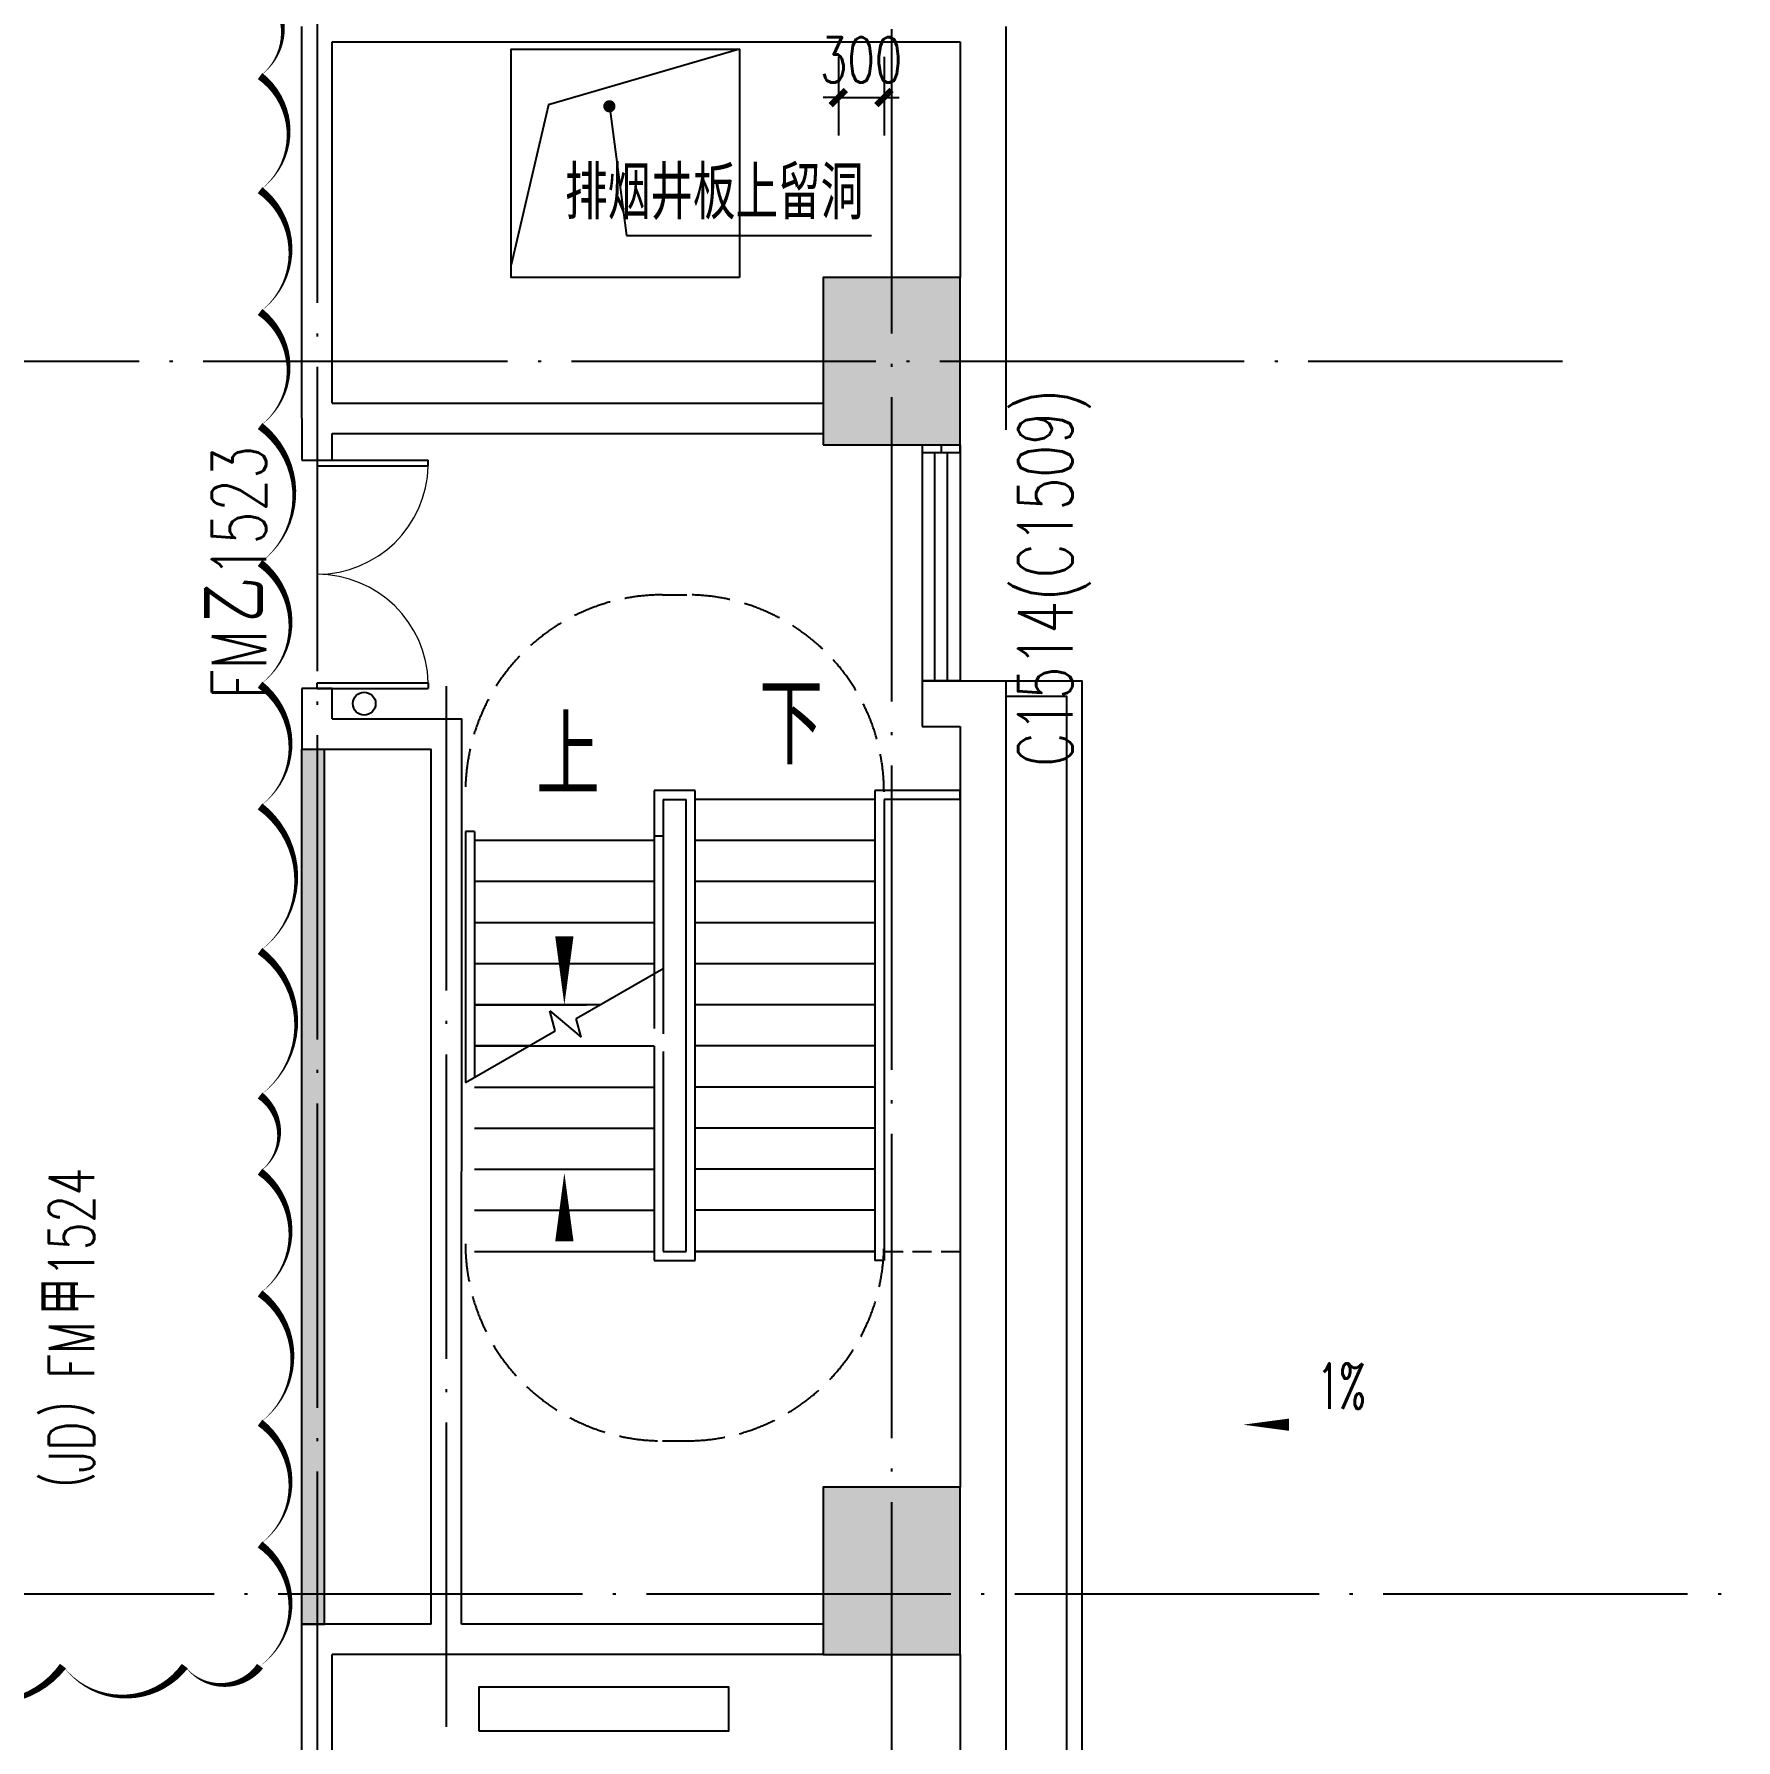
# Model space of a CAD drawing. Extents: x -18502 to 259858, y -468734 to 127958.
# Drawn here: x 71167 to 82347, y -272973 to -261763 of the extents above; entities that cross this region are included whole.
import ezdxf

# ---------------------------------------------------------------- set-up
doc = ezdxf.new("R2010")
doc.units = 0
doc.header["$LTSCALE"] = 1000
for name, pattern in [('参照-弱电底图$0$( Hidden )', [0.375, 0.25, -0.125]), ('参照-弱电底图$0$DASH', [0.35, 0.25, -0.1]), ('参照-弱电底图$0$DOTE', [2.42, 2, -0.2, 0.02, -0.2])]:
    doc.linetypes.add(name, pattern=pattern)
doc.layers.get('0').update_dxf_attribs({"linetype": 'CONTINUOUS'})
doc.layers.get('Defpoints').update_dxf_attribs({"linetype": 'CONTINUOUS'})
doc.layers.add('TEL_MODI', color=6, linetype='CONTINUOUS', plot=False)
for name, color, linetype in [('参照-弱电底图$0$$0$PUB_HATCH', 8, 'CONTINUOUS'), ('参照-弱电底图$0$$0$WALL-MOVE', 4, 'CONTINUOUS'), ('参照-弱电底图$0$COLUMN', 2, 'CONTINUOUS'), ('参照-弱电底图$0$DIM_LEAD', 3, 'CONTINUOUS'), ('参照-弱电底图$0$DIM_SYMB', 3, 'CONTINUOUS'), ('参照-弱电底图$0$DOOR_FIRE', 4, 'CONTINUOUS'), ('参照-弱电底图$0$DOOR_FIRE_TEXT', 7, 'CONTINUOUS'), ('参照-弱电底图$0$DOTE', 14, '参照-弱电底图$0$DOTE'), ('参照-弱电底图$0$EVTR', 4, 'CONTINUOUS'), ('参照-弱电底图$0$PUB_DIM', 3, 'CONTINUOUS'), ('参照-弱电底图$0$PUB_HATCH', 8, 'CONTINUOUS'), ('参照-弱电底图$0$PUB_TEXT', 7, 'CONTINUOUS'), ('参照-弱电底图$0$RAIL', 163, 'CONTINUOUS'), ('参照-弱电底图$0$STAIR', 7, 'CONTINUOUS'), ('参照-弱电底图$0$VPIPE-雨水', 4, 'CONTINUOUS'), ('参照-弱电底图$0$WALL', 2, 'CONTINUOUS'), ('参照-弱电底图$0$WINDOW', 4, 'CONTINUOUS'), ('参照-弱电底图$0$WINDOW_TEXT', 7, 'CONTINUOUS'), ('参照-弱电底图$0$暖通井', 21, 'CONTINUOUS')]:
    doc.layers.add(name, color=color, linetype=linetype)
doc.styles.add('参照-弱电底图$0$_TCH_DIM', font='SIMPLEX', dxfattribs={"width": 0.8, "bigfont": 'HZTXT.shx'})
doc.styles.add('参照-弱电底图$0$_TCH_DIM_T3', font='SIMPLEX', dxfattribs={"width": 0.705882, "bigfont": 'GBCBIG.shx'})
doc.styles.add('参照-弱电底图$0$_TCH_WINDOW', font='SIMPLEX', dxfattribs={"height": 3.5, "bigfont": 'GBCBIG.shx'})
doc.dimstyles.new('参照-弱电底图$0$_TCH_ARCH&&100', dxfattribs={"dimtxt": 297.5, "dimasz": 100, "dimexe": 250, "dimexo": 300, "dimgap": 100, "dimtad": 1, "dimdec": 0, "dimzin": 0, "dimdsep": 46, "dimtxsty": '参照-弱电底图$0$_TCH_DIM_T3', "dimblk": '参照-弱电底图$0$_ArchTick', "dimcen": 0.09, "dimclrt": 7, "dimazin": 2, "dimtfac": 1, "dimtdec": 0, "dimtix": 1, "dimtmove": 2, "dimatfit": 3, "dimfxl": 1, "dimtolj": 1, "dimtzin": 0, "dimarcsym": 0})

# ---------------------------------------------------------------- blocks, each defined once
blk = doc.blocks.new('参照-弱电底图$0$_ArchTick')
at = {"color": 0, "linetype": 'ByBlock', "const_width": 0.4}
blk.add_lwpolyline([(-0.5, -0.5), (0.5, 0.5)], dxfattribs=at)
blk = doc.blocks.new('*D366')
at = {"layer": 'Defpoints', "color": 0, "transparency": 16777216}
for p in [(76450, -261613), (76750, -261613), (76750, -262180)]:
    blk.add_point(p, dxfattribs=at)
at = {"layer": '参照-弱电底图$0$PUB_DIM', "color": 0, "lineweight": -2, "transparency": 16777216}
for p, q in [((76450, -261913), (76450, -262430)), ((76750, -261913), (76750, -262430)), ((76450, -262180), (76350, -262180)), ((76450, -262180), (76750, -262180)), ((76750, -262180), (76850, -262180))]:
    blk.add_line(p, q, dxfattribs=at)
at = {"layer": '参照-弱电底图$0$PUB_DIM', "color": 0, "lineweight": -2, "transparency": 16777216, "xscale": 100, "yscale": 100, "zscale": 100}
blk.add_blockref('参照-弱电底图$0$_ArchTick', (76450, -262180), dxfattribs=at)
at = {"layer": '参照-弱电底图$0$PUB_DIM', "color": 0, "lineweight": -2, "transparency": 16777216, "xscale": 100, "yscale": 100, "zscale": 100, "rotation": 180}
blk.add_blockref('参照-弱电底图$0$_ArchTick', (76750, -262180), dxfattribs=at)
at = {"layer": '参照-弱电底图$0$PUB_DIM', "color": 7, "transparency": 16777216, "insert": (76600, -261932), "char_height": 297.5, "attachment_point": 5, "style": '参照-弱电底图$0$_TCH_DIM_T3'}
blk.add_mtext('\\A1;300', dxfattribs=at)
blk = doc.blocks.new('参照-弱电底图$0$$TCHSYS$WIN2D')
at = {"color": 0}
for p, q in [((-0.5, 0.5), (0.5, 0.5)), ((-0.5, 0.5), (-0.5, -0.5)), ((0.5, 0.5), (0.5, -0.5)), ((0.5, 0.1667), (-0.5, 0.1667)), ((0.5, -0.1667), (-0.5, -0.1667)), ((-0.5, -0.5), (0.5, -0.5))]:
    blk.add_line(p, q, dxfattribs=at)
blk = doc.blocks.new('参照-弱电底图$0$$DorLib2D$00000002')
at = {"color": 0}
for p, q in [((-0.5, 0), (-0.5, 0.4875)), ((-0.475, 0.4875), (-0.5, 0.4875)), ((-0.475, 0), (-0.475, 0.4875)), ((0.475, 0), (0.475, 0.4875)), ((0.475, 0.4875), (0.5, 0.4875)), ((0.5, 0), (0.5, 0.4875)), ((-0.5, 0), (-0.475, 0)), ((0.5, 0), (0.475, 0))]:
    blk.add_line(p, q, dxfattribs=at)
at = {"color": 0, "lineweight": 13}
for centre, start, end in [((-0.4875, 0), 0, 88.53072), ((0.4875, 0), 91.46928, 180)]:
    blk.add_arc(centre, 0.4875, start, end, dxfattribs=at)
blk = doc.blocks.new('参照-弱电底图$0$_FZH')
at = {"color": 0}
blk.add_lwpolyline([(-0.5, -0.5), (0.5, -0.5), (0.5, 0.5), (-0.5, 0.5)], close=True, dxfattribs=at)
at = {"layer": '参照-弱电底图$0$PUB_HATCH', "color": 0}
blk.add_solid([(-0.5, -0.5), (0.5, -0.5), (-0.5, 0.5), (0.5, 0.5)], dxfattribs=at)

msp = doc.modelspace()

# ---------------------------------------------------------------- hatches: boundary and pattern name
at = {"layer": '参照-弱电底图$0$$0$PUB_HATCH'}
h = msp.add_hatch(dxfattribs=at)
h.set_pattern_fill('石膏板', color=8, scale=20, style=0)
h.set_pattern_definition([(45, (1095025.52, 201318.12), (-50.0000013, 50.0000013), [16, -54.71068]), (135, (1095136.83, 201318.12), (-50.0000013, -50.0000013), [16, -54.71068])])
h.paths.add_polyline_path([(73075, -272212.7), (73075, -266462.7), (72925, -266462.7), (72925, -272212.7)])

# ---------------------------------------------------------------- linework, layer by layer
at = {"color": 8, "linetype": '参照-弱电底图$0$DASH'}
for points in [[(74000, -266742.7, -0.4142136), (75295, -265447.7), (75455, -265447.7, -0.4142136), (76750, -266742.7)], [(74000, -269712.7, 0.4142136), (75295, -271007.7), (75455, -271007.7, 0.4142136), (76750, -269712.7)]]:
    msp.add_lwpolyline(points, format="xyb", dxfattribs=at)
at = {"layer": 'TEL_MODI'}
msp.add_lwpolyline([(70406.4, -272488.3, 0, 50, 0.5), (71356.4, -272488.3, 0, 50, 0.5), (72156.4, -272488.3, 0, 50, 0.5), (72650.8, -272488.3, 0, 50, 0.5), (72650.8, -271688.3, 0, 50, 0.5), (72650.8, -270888.3, 0, 50, 0.5), (72650.8, -270038.3, 0, 50, 0.5), (72650.8, -269238.3, 0, 50, 0.5), (72650.8, -268738.3, 0, 50, 0.5), (72650.8, -267788.3, 0, 50, 0.5), (72650.8, -266838.3, 0, 50, 0.5), (72650.8, -266038.3, 0, 50, 0.5), (72650.8, -265238.3, 0, 50, 0.5), (72650.8, -264338.3, 0, 50, 0.5), (72650.8, -263588.3, 0, 50, 0.5), (72650.8, -262788.3, 0, 50, 0.5), (72650.8, -262038.3, 0, 50, 0.5), (72650.8, -261438.3, 0, 50, 0.5)], format="xyseb", dxfattribs=at)
at = {"layer": '参照-弱电底图$0$$0$WALL-MOVE', "color": 8}
for p, q in [((72925, -272212.7), (72925, -266462.7)), ((72925, -266462.7), (73075, -266462.7)), ((73075, -272212.7), (73075, -266462.7)), ((72925, -272212.7), (73075, -272212.7))]:
    msp.add_line(p, q, dxfattribs=at)
at = {"layer": '参照-弱电底图$0$DIM_LEAD', "color": 8}
for p, q in [((74945.9, -262237.2), (75059.1, -263085.3)), ((75059.1, -263085.3), (76668.8, -263085.3))]:
    msp.add_line(p, q, dxfattribs=at)
at = {"layer": '参照-弱电底图$0$DIM_LEAD', "color": 8, "const_width": 40}
msp.add_lwpolyline([(74943.2, -262217.4, 1), (74948.5, -262257.1, 1)], format="xyb", close=True, dxfattribs=at)
at = {"layer": '参照-弱电底图$0$DIM_SYMB', "color": 8}
for points in [[(76100, -266719.8, 0, 0, 0), (76100, -270526.1, 0, 0, 0), (74650, -270526.1, 0, 0, 0), (74650, -269246.1, 0, 120, 0), (74650, -269696.1, 0, 0, 0)], [(74650, -266927.7, 0, 0, 0), (74650, -268142.7, 0, 120, 0), (74650, -267692.7, 0, 0, 0)], [(80357.2, -270901.5, 0, 0, 0), (79109.6, -270901.5, 0, 80, 0), (79409.6, -270901.5, 0, 0, 0)]]:
    msp.add_lwpolyline(points, format="xyseb", dxfattribs=at)
at = {"layer": '参照-弱电底图$0$DOTE', "color": 8}
for p, q in [((73025, -247009.7), (73025, -308531.8)), ((76800, -247209.7), (76800, -308731.8)), ((-5163.1, -263912.7), (81207.9, -263912.7)), ((73875, -272887.7), (73875, -265862.9)), ((-4670.9, -272012.7), (85036.6, -272012.7))]:
    msp.add_line(p, q, dxfattribs=at)
at = {"layer": '参照-弱电底图$0$EVTR', "color": 8}
msp.add_lwpolyline([(74087.3, -272912.9), (75729.5, -272912.9), (75729.5, -272627), (74087.3, -272627)], close=True, dxfattribs=at)
at = {"layer": '参照-弱电底图$0$RAIL', "color": 8}
for points in [[(77550, -266012.7), (78050, -266012.7), (78050, -279512.7)], [(77550, -266112.7), (77950, -266112.7), (77950, -279512.7)]]:
    msp.add_lwpolyline(points, dxfattribs=at)
at = {"layer": '参照-弱电底图$0$STAIR', "color": 8}
for p, q in [((75510, -266732.7), (75240, -266732.7)), ((75240, -266732.7), (75240, -268297.8)), ((75300, -266792.7), (75300, -268332.4)), ((75300, -266792.7), (75450, -266792.7)), ((75450, -269762.7), (75450, -266792.7)), ((75510, -269822.7), (75510, -266732.7)), ((76690, -266792.7), (75510, -266792.7)), ((77250, -266732.7), (76690, -266732.7)), ((76690, -266732.7), (76690, -269822.7)), ((77250, -266792.7), (76750, -266792.7)), ((76750, -266792.7), (76750, -269822.7)), ((77250, -266792.7), (77250, -266732.7)), ((74000, -267002.7), (74000, -268652.9)), ((74060, -267002.7), (74000, -267002.7)), ((74060, -267002.7), (74060, -268618.3)), ((74000, -267062.7), (74000, -268652.9)), ((75240, -267062.7), (74060, -267062.7)), ((75240, -267032.7), (75240, -267937)), ((75300, -267032.7), (75240, -267032.7)), ((75300, -267032.7), (75300, -267902.4)), ((75300, -267062.7), (75300, -267902.4)), ((76690, -267062.7), (75510, -267062.7)), ((75240, -267332.7), (74060, -267332.7)), ((76690, -267332.7), (75510, -267332.7)), ((75240, -267602.7), (74060, -267602.7)), ((76690, -267602.7), (75510, -267602.7)), ((75240, -267872.7), (74060, -267872.7)), ((74727.8, -268232.7), (75300, -267902.4)), ((76690, -267872.7), (75510, -267872.7)), ((74060, -268142.7), (74796.3, -268142.7)), ((74883.8, -268142.7), (74060, -268142.7)), ((76690, -268142.7), (75510, -268142.7)), ((74589.5, -268312.6), (74554.5, -268182.2)), ((74554.5, -268182.2), (74760.6, -268355.1)), ((74760.6, -268355.1), (74727.8, -268232.7)), ((74000, -268652.9), (74589.5, -268312.6)), ((74060, -268412.7), (75240, -268412.7)), ((74416.2, -268412.7), (74060, -268412.7)), ((75240, -268413.2), (75240, -269822.7)), ((75300, -268447.9), (75300, -269762.7)), ((76690, -268412.7), (75510, -268412.7)), ((74060, -268682.7), (75240, -268682.7)), ((76690, -268682.7), (75510, -268682.7)), ((74060, -268952.7), (75240, -268952.7)), ((76690, -268952.7), (75510, -268952.7)), ((74060, -269222.7), (75240, -269222.7)), ((76690, -269222.7), (75510, -269222.7)), ((74060, -269492.7), (75240, -269492.7)), ((76690, -269492.7), (75510, -269492.7)), ((76750, -269712.7), (76750, -269742.7)), ((74060, -269762.7), (75240, -269762.7)), ((74060, -269762.7), (75240, -269762.7)), ((75240, -269822.7), (75510, -269822.7)), ((75300, -269762.7), (75425, -269762.7)), ((75350, -269762.7), (75450, -269762.7)), ((76690, -269762.7), (75510, -269762.7)), ((75510, -269762.7), (76690, -269762.7)), ((76750, -269822.7), (76690, -269822.7)), ((76750, -269822.7), (76690, -269822.7))]:
    msp.add_line(p, q, dxfattribs=at)
at = {"layer": '参照-弱电底图$0$STAIR', "color": 8, "linetype": '参照-弱电底图$0$( Hidden )', "ltscale": 0.5}
msp.add_line((76750, -269762.7), (77250, -269762.7), dxfattribs=at)
at = {"layer": '参照-弱电底图$0$VPIPE-雨水', "color": 0}
msp.add_circle((73335, -266162.7), 75, dxfattribs=at)
at = {"layer": '参照-弱电底图$0$WALL', "color": 8}
for p, q in [((72925, -264287.7), (72925, -261712.7)), ((77550, -261712.7), (77550, -264362.7)), ((73125, -261812.7), (77250, -261812.7)), ((73125, -264187.7), (73125, -261812.7)), ((77250, -261812.7), (77250, -263362.7)), ((73125, -264187.7), (76350, -264187.7)), ((72925, -264287.7), (72925, -264562.7)), ((73125, -264387.7), (76350, -264387.7)), ((73125, -264562.7), (73125, -264387.7)), ((77000, -264462.7), (77000, -264512.7)), ((77000, -264512.7), (77250, -264512.7)), ((77125, -264462.7), (77125, -264512.7)), ((77125, -264512.7), (77250, -264512.7)), ((77250, -264512.7), (77250, -264462.7)), ((77250, -264462.7), (77250, -264512.7)), ((72925, -264562.7), (73125, -264562.7)), ((77250, -266012.7), (77000, -266012.7)), ((77000, -266012.7), (77000, -266312.7)), ((77250, -266012.7), (77550, -266012.7)), ((77550, -266012.7), (77550, -271987.7)), ((73125, -266062.7), (72925, -266062.7)), ((72925, -266062.7), (72925, -266462.7)), ((73125, -266262.7), (73125, -266062.7)), ((73125, -266262.7), (73975.6, -266262.7)), ((73975, -272212.7), (73975.6, -266262.7)), ((77000, -266312.7), (77250, -266312.7)), ((77250, -266312.7), (77250, -271312.7)), ((72925, -266462.7), (73775.6, -266462.7)), ((73775, -272212.7), (73775.6, -266462.7)), ((77550, -271987.7), (77550, -275987.7)), ((72925, -276087.7), (72925, -272212.7)), ((73775, -272212.7), (72925, -272212.7)), ((76350, -272212.7), (73975, -272212.7)), ((73125, -275887.7), (73125, -272412.7)), ((73875, -272412.7), (73125, -272412.7)), ((76350, -272412.7), (73875, -272412.7)), ((77250, -272412.7), (77250, -275887.7))]:
    msp.add_line(p, q, dxfattribs=at)
at = {"layer": '参照-弱电底图$0$暖通井', "color": 8}
msp.add_lwpolyline([(75800, -263362.7), (74300, -263362.7), (74300, -261862.7), (75800, -261862.7)], close=True, dxfattribs=at)
msp.add_lwpolyline([(75800, -263362.7), (74300, -263362.7), (74300, -261862.7), (75800, -261862.7)], close=True, dxfattribs=at)
msp.add_lwpolyline([(75800, -261862.7), (74545, -262226.8), (74300, -263278.9)], dxfattribs=at)

# ---------------------------------------------------------------- block references
at = {"layer": '参照-弱电底图$0$COLUMN', "color": 8}
for p, xscale, yscale, zscale in [((76800, -263912.7), 900.0000012214296, 1099.999999915366, 1099.999999915366), ((76800, -271862.7), 900.0000012342352, 1100.000000081141, 1100.000000081141)]:
    msp.add_blockref('参照-弱电底图$0$_FZH', p, dxfattribs=dict(at, xscale=xscale, yscale=yscale, zscale=zscale))
at = {"layer": '参照-弱电底图$0$DOOR_FIRE', "color": 8, "xscale": -1500, "yscale": -1500, "zscale": 200, "rotation": 90.00000000052684}
msp.add_blockref('参照-弱电底图$0$$DorLib2D$00000002', (73025, -265312.7), dxfattribs=at)
at = {"layer": '参照-弱电底图$0$WINDOW', "color": 8}
ref = msp.add_blockref('参照-弱电底图$0$$TCHSYS$WIN2D', (77125, -265262.7), dxfattribs=dict(at, xscale=-1500, yscale=250, zscale=-1500, rotation=90))
ref.add_attrib('A', 'C1514(C1509)', (77988.3, -266578.7), dxfattribs={"layer": '参照-弱电底图$0$WINDOW_TEXT', "height": 357, "rotation": 90, "style": '参照-弱电底图$0$_TCH_WINDOW', "width": 0.705882})

# ---------------------------------------------------------------- texts
at = {"layer": '参照-弱电底图$0$DOOR_FIRE_TEXT', "color": 8, "style": '参照-弱电底图$0$_TCH_WINDOW', "width": 0.705882}
for s, height, p in [('1523', 357, (72690.2, -265333.2)), ('FM', 357, (72690.2, -266132.1)), ('1524', 297.5, (71561, -269934)), ('FM', 297.5, (71561, -270599.8)), ('JD', 297.5, (71561, -271215.5))]:
    msp.add_text(s, height=height, rotation=90, dxfattribs=at).set_placement(p)
at = {"layer": '参照-弱电底图$0$DOOR_FIRE_TEXT', "color": 8, "style": '参照-弱电底图$0$_TCH_WINDOW'}
for s, height, p in [('乙', 405.1, (72690.2, -265628.1)), ('甲', 337.6, (71561, -270179.8)), ('）', 337.6, (71561, -270845.5)), ('（', 337.6, (71561, -271461.3))]:
    msp.add_text(s, height=height, rotation=90, dxfattribs=at).set_placement(p)
at = {"layer": '参照-弱电底图$0$PUB_TEXT', "color": 8, "style": '参照-弱电底图$0$_TCH_DIM', "width": 0.8}
for s, height, p in [('排烟井板上留洞', 350, (74654.5, -262980.3)), ('下', 525, (75929.7, -266562.3)), ('上', 525, (74463.1, -266770.2))]:
    msp.add_text(s, height=height, dxfattribs=at).set_placement(p)
at = {"layer": '参照-弱电底图$0$PUB_TEXT', "color": 8, "style": '参照-弱电底图$0$_TCH_DIM', "width": 0.564706}
msp.add_text('1%', height=297.5, rotation=360, dxfattribs=at).set_placement((79597.4, -270796.5))

# ---------------------------------------------------------------- dimensions: what is measured, and where the dimension line sits
at = {"layer": '参照-弱电底图$0$PUB_DIM', "color": 0}
dim = msp.add_aligned_dim(p1=(76450, -261612.8), p2=(76750, -261612.8), distance=-567.5, dimstyle='参照-弱电底图$0$_TCH_ARCH&&100', dxfattribs=at)
dim.commit()
dim.dimension.update_dxf_attribs({"geometry": '*D366', "text_midpoint": (76600, -261931.5)})

doc.saveas('drawing.dxf')
